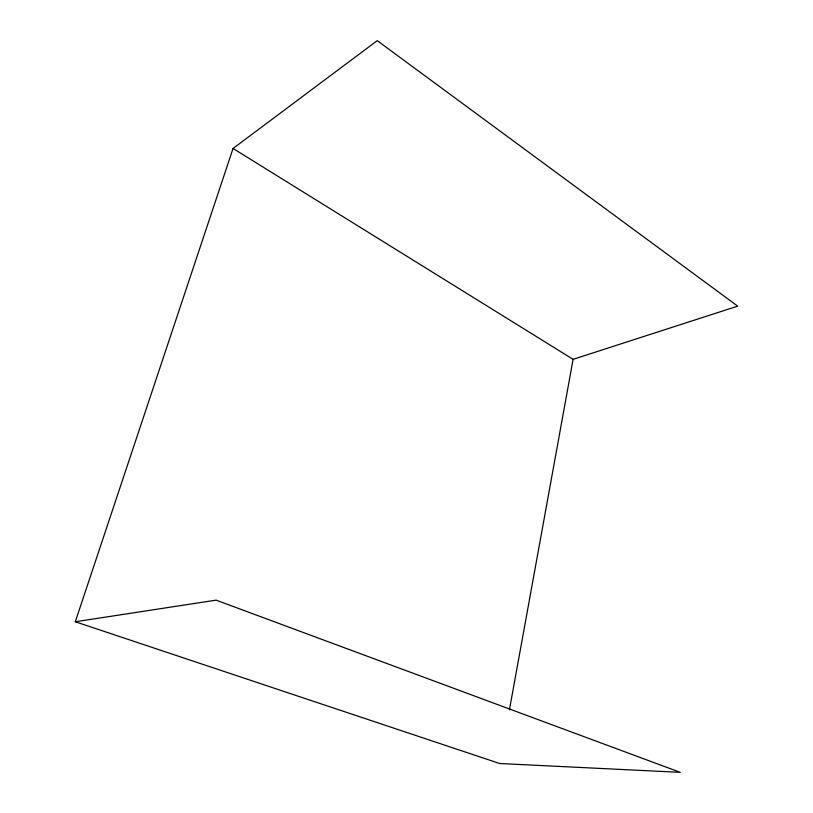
<?xml version="1.0" encoding="UTF-8"?>
<svg xmlns="http://www.w3.org/2000/svg" width="813" height="813" viewBox="0 0 813 813"><rect width="100%" height="100%" fill="white"/><g stroke="black" fill="none" stroke-linecap="round" stroke-linejoin="round"><path stroke-width="1.22" d="M509.426 709.871L573.104 359.336L737.706 306.135L377.242 40.65L233.057 148.464L75.294 621.752L499.68 763.509L680.237 772.35L216.116 600.146L75.294 621.752M233.057 148.464L573.104 359.336"/></g></svg>
